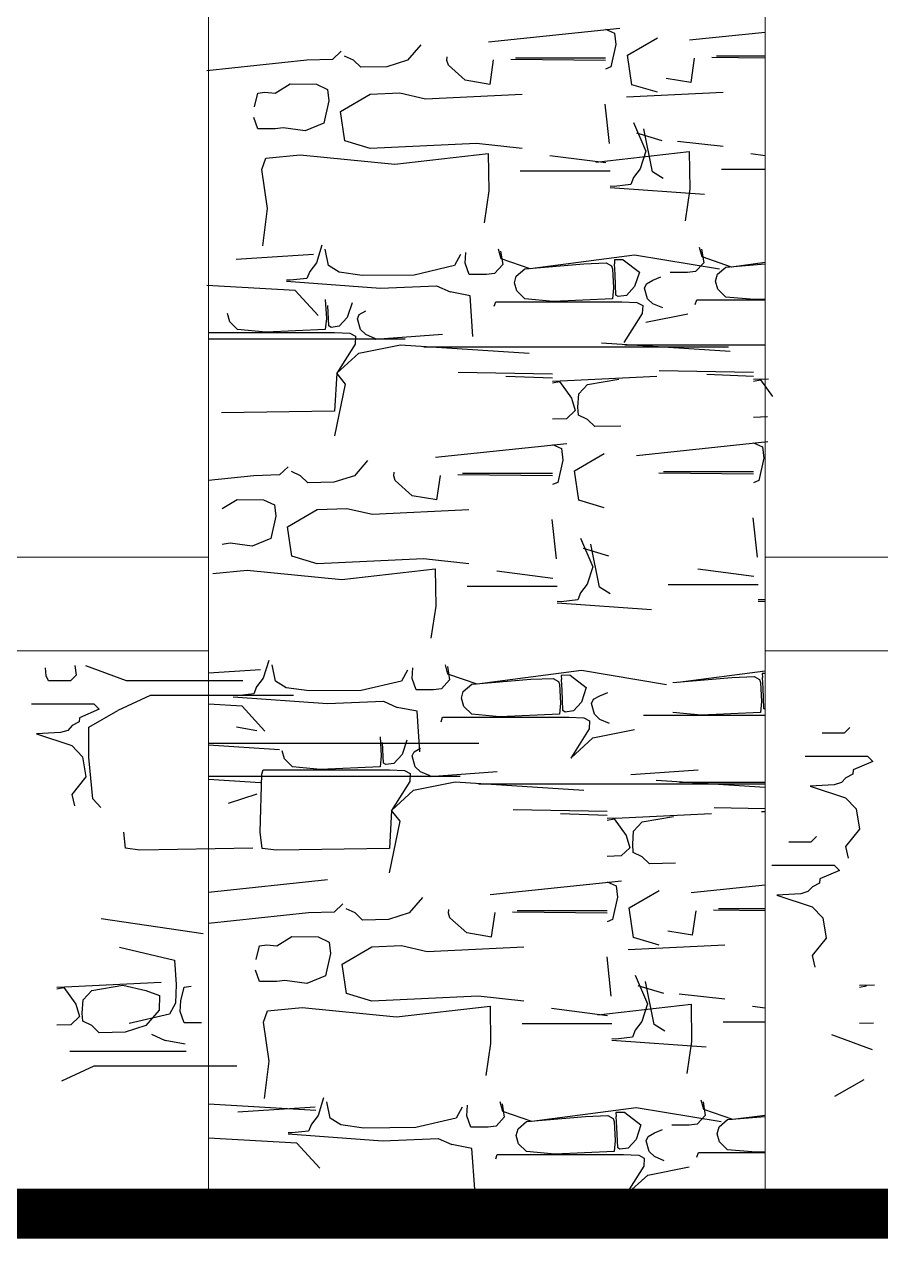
# Model space of a CAD drawing. Header units: millimetres. Extents: x 85048 to 158814, y 1395 to 38919.
# Drawn here: x 118366 to 119736, y 2807 to 4749 of the extents above; entities that cross this region are included whole.
import ezdxf

# ---------------------------------------------------------------- set-up
doc = ezdxf.new("R2010")
doc.units = ezdxf.units.MM
doc.layers.add('hatches', color=8, linetype='Continuous')
doc.layers.add('wall', color=5, linetype='Continuous')

msp = doc.modelspace()

# ---------------------------------------------------------------- linework, layer by layer
at = {"layer": 'hatches', "color": 252, "ltscale": 50, "true_color": 0x8f9991}
for p, q in [((119318.6, 4742.7, -115.9), (119108.7, 4720.8, -115.9)), ((119295.9, 4741.5, -115.9), (119310, 4735, -115.9)), ((119310, 4735, -115.9), (119312.3, 4716.7, -115.9)), ((119331, 4699.8, -115.9), (119378.7, 4727.4, -115.9)), ((119550.9, 4736.3, 106.9), (119430.2, 4723.7, 106.9)), ((118873.1, 4706.1, -115.9), (118859.2, 4693, -115.9)), ((119000.1, 4716.3, -115.9), (118979.2, 4691.7, -115.9)), ((119312.3, 4716.7, -115.9), (119304.2, 4681, -115.9)), ((119338.1, 4652.6, -115.9), (119331, 4699.8, -115.9)), ((118818.1, 4691.7, -115.9), (118658.2, 4674.9, -115.9)), ((118859.2, 4693, -115.9), (118818.1, 4691.7, -115.9)), ((118892.6, 4691.7, -115.9), (118878.4, 4698.5, -115.9)), ((118904.5, 4680.4, -115.9), (118892.6, 4691.7, -115.9)), ((118946.1, 4681.3, -115.9), (118904.5, 4680.4, -115.9)), ((118979.2, 4691.7, -115.9), (118946.1, 4681.3, -115.9)), ((119042, 4691.3, -115.9), (119042.7, 4697.2, -115.9)), ((119044.4, 4684, -115.9), (119042, 4691.3, -115.9)), ((119071.2, 4659.7, -115.9), (119044.4, 4684, -115.9)), ((119116.1, 4692.3, -115.9), (119110.5, 4653.2, -115.9)), ((119144.2, 4693.6, -115.9), (119295.9, 4691.8, -115.9)), ((119295.9, 4695.1, -115.9), (119152, 4695.1, -115.9)), ((119304.2, 4681, -115.9), (119295.9, 4677.6, -115.9)), ((119437.6, 4695.2, 106.9), (119432, 4656.1, 106.9)), ((119465.7, 4696.5, 106.9), (119550.9, 4695.5, 106.9)), ((119550.9, 4698, 106.9), (119473.5, 4698, 106.9)), ((119432.3, 4656.1, 106.9), (119392.7, 4662.6, 106.9)), ((118767.3, 4639.1, -115.9), (118791.3, 4653.9, -115.9)), ((118791.3, 4653.9, -115.9), (118833.5, 4653.3, -115.9)), ((118833.5, 4653.3, -115.9), (118850.9, 4645.2, -115.9)), ((118850.9, 4645.2, -115.9), (118853.2, 4627, -115.9)), ((119110.8, 4653.2, -115.9), (119071.2, 4659.7, -115.9)), ((119378.7, 4640.5, -115.9), (119338.1, 4652.6, -115.9)), ((118734.5, 4617.2, -115.9), (118739.5, 4639.1, -115.9)), ((118739.5, 4639.1, -115.9), (118751.1, 4640.5, -115.9)), ((118751.1, 4640.5, -115.9), (118767.3, 4639.1, -115.9)), ((118853.2, 4627, -115.9), (118845.1, 4591.2, -115.9)), ((118871.9, 4610, -115.9), (118919.5, 4637.7, -115.9)), ((118919.5, 4637.7, -115.9), (118967, 4639.5, -115.9)), ((118967, 4639.5, -115.9), (119007.9, 4630.1, -115.9)), ((119007.9, 4630.1, -115.9), (119162.3, 4637.7, -115.9)), ((119329.4, 4633, 106.9), (119483.8, 4640.6, 106.9)), ((118878.9, 4562.8, -115.9), (118871.9, 4610, -115.9)), ((119294.9, 4621.6, -115.9), (119301.5, 4558.6, -115.9)), ((118739.5, 4582, -115.9), (118733.4, 4600, -115.9)), ((118780.4, 4583.6, -115.9), (118767.3, 4582, -115.9)), ((118815.4, 4579, -115.9), (118780.4, 4583.6, -115.9)), ((118845.1, 4591.2, -115.9), (118815.4, 4579, -115.9)), ((119340.7, 4592, -115.9), (119360, 4546.2, -115.9)), ((118767.3, 4582, -115.9), (118739.5, 4582, -115.9)), ((119386.2, 4563, -115.9), (119345.6, 4575.2, -115.9)), ((119370.8, 4513.4, -115.9), (119357.1, 4582.3, -115.9)), ((118919.5, 4550.7, -115.9), (118878.9, 4562.8, -115.9)), ((119089.6, 4558.8, -115.9), (118919.5, 4550.7, -115.9)), ((119162.3, 4550.7, -115.9), (119089.6, 4558.8, -115.9)), ((119280.5, 4528.6, 106.9), (119429.8, 4545.8, 106.9)), ((119360, 4546.2, -115.9), (119351.4, 4518.1, -115.9)), ((119483.8, 4553.6, 106.9), (119411.1, 4561.8, 106.9)), ((119429.8, 4545.8, 106.9), (119430.5, 4485.9, 106.9)), ((118745.9, 4517.2, -115.9), (118752.6, 4535.2, -115.9)), ((118752.6, 4535.2, -115.9), (118807.6, 4540.5, -115.9)), ((118807.6, 4540.5, -115.9), (118959, 4525.7, -115.9)), ((118959, 4525.7, -115.9), (119108.3, 4542.8, -115.9)), ((119108.3, 4542.8, -115.9), (119109, 4483, -115.9)), ((119296.1, 4527.5, -115.9), (119206.5, 4539.1, -115.9)), ((119550.9, 4539.1, 106.9), (119528.1, 4542, 106.9)), ((118755.2, 4454.6, -115.9), (118745.9, 4517.2, -115.9)), ((119159.5, 4514.9, -115.9), (119303.4, 4514.9, -115.9)), ((119351.4, 4518.1, -115.9), (119340.7, 4504.2, -115.9)), ((119387.9, 4502.7, -115.9), (119370.8, 4513.4, -115.9)), ((119481.1, 4517.8, 106.9), (119550.9, 4517.8, 106.9)), ((119309.5, 4490, -115.9), (119303.4, 4490.4, -115.9)), ((119303.4, 4488.3, -115.9), (119454.2, 4477.5, -115.9)), ((119336.2, 4492.9, -115.9), (119309.5, 4490, -115.9)), ((119340.7, 4504.2, -115.9), (119336.2, 4492.9, -115.9)), ((119109, 4483, -115.9), (119101.4, 4431.8, -115.9)), ((119430.5, 4485.9, 106.9), (119422.9, 4434.8, 106.9)), ((118747.6, 4395, -115.9), (118755.2, 4454.6, -115.9)), ((118841.9, 4396.1, -219.5), (118833.3, 4368, -219.5)), ((118852.6, 4363.4, -219.5), (118847.5, 4389.4, -219.5)), ((119128.7, 4374.3, -219.5), (119124.7, 4389.4, -219.5)), ((119450.2, 4377.3, 3.4), (119446.2, 4392.3, 3.4)), ((119449.5, 4389.5, 3.4), (119452.8, 4368, 3.4)), ((118704.8, 4373.5, -163.5), (118828.7, 4381.7, -163.5)), ((119063.7, 4380.9, -219.5), (119054.2, 4363.4, -219.5)), ((119071.4, 4367.2, -219.5), (119072.5, 4384.4, -219.5)), ((119128, 4386.6, -219.5), (119131.3, 4365.1, -219.5)), ((119175.5, 4358.2, -219.5), (119128.7, 4374.3, -219.5)), ((119342, 4380.1, -219.5), (119175.5, 4358.2, -219.5)), ((119324.2, 4372.6, -219.5), (119309.9, 4372.4, -219.5)), ((119309.9, 4372.4, -219.5), (119310.3, 4366.1, -219.5)), ((119324.2, 4372.6, -219.5), (119349.9, 4352.8, -219.5)), ((119478, 4357.6, -219.5), (119342, 4380.1, -219.5)), ((119497, 4361.1, 3.4), (119450.2, 4377.3, 3.4)), ((118822.6, 4354.1, -219.5), (118818.1, 4342.9, -219.5)), ((118833.3, 4368, -219.5), (118822.6, 4354.1, -219.5)), ((118869.8, 4352.6, -219.5), (118852.6, 4363.4, -219.5)), ((118906.6, 4347.5, -219.5), (118869.8, 4352.6, -219.5)), ((119054.2, 4363.4, -219.5), (118989.8, 4348.3, -219.5)), ((119077.5, 4349.2, -219.5), (119071.4, 4367.2, -219.5)), ((119118.4, 4350.9, -219.5), (119105.2, 4349.2, -219.5)), ((119131.3, 4365.1, -219.5), (119118.4, 4350.9, -219.5)), ((119153.1, 4346.5, -219.5), (119166.6, 4358.2, -219.5)), ((119166.6, 4358.2, -219.5), (119261.2, 4366.1, -219.5)), ((119261.2, 4366.1, -219.5), (119296.8, 4367.7, -219.5)), ((119296.8, 4367.7, -219.5), (119305.3, 4362.8, -219.5)), ((119305.3, 4362.8, -219.5), (119306.8, 4358.2, -219.5)), ((119306.8, 4358.2, -219.5), (119308.5, 4327.9, -219.5)), ((119311, 4349, -219.5), (119310.3, 4366.1, -219.5)), ((119349.9, 4352.8, -219.5), (119342, 4329.7, -219.5)), ((119426.8, 4352.1, 3.4), (119399, 4352.1, 3.4)), ((119439.9, 4353.8, 3.4), (119426.8, 4352.1, 3.4)), ((119452.8, 4368, 3.4), (119439.9, 4353.8, 3.4)), ((119474.6, 4349.5, 3.4), (119488.1, 4361.1, 3.4)), ((119488.1, 4361.1, 3.4), (119550.9, 4366.4, 3.4)), ((119550.9, 4368.2, 3.4), (119497, 4361.1, 3.4)), ((118799.5, 4323.3, -163.5), (118658.2, 4331.5, -163.5)), ((118791.3, 4339.9, -219.5), (118785.3, 4340.3, -219.5)), ((118785.3, 4338.2, -219.5), (118936.1, 4327.5, -219.5)), ((118818.1, 4342.9, -219.5), (118791.3, 4339.9, -219.5)), ((118989.8, 4348.3, -219.5), (118906.6, 4347.5, -219.5)), ((118936.1, 4327.5, -219.5), (119025.3, 4331, -219.5)), ((119025.3, 4331, -219.5), (119047.3, 4321.2, -219.5)), ((119105.2, 4349.2, -219.5), (119077.5, 4349.2, -219.5)), ((119150.3, 4335.8, -219.5), (119153.1, 4346.5, -219.5)), ((119154.1, 4322.8, -219.5), (119150.3, 4335.8, -219.5)), ((119312.5, 4316.3, -219.5), (119311, 4349, -219.5)), ((119358.2, 4327.5, -219.5), (119361.2, 4334.3, -219.5)), ((119361.2, 4334.3, -219.5), (119371.5, 4339.9, -219.5)), ((119371.5, 4339.9, -219.5), (119384.3, 4345.3, -219.5)), ((119471.9, 4338.7, 3.4), (119474.6, 4349.5, 3.4)), ((119475.6, 4325.7, 3.4), (119471.9, 4338.7, 3.4)), ((118836, 4283.3, -107.5), (118799.5, 4323.3, -163.5)), ((119079.3, 4315.1, -219.5), (119047.3, 4321.2, -219.5)), ((119083.8, 4250, -219.5), (119079.3, 4315.1, -219.5)), ((119166.6, 4310.2, -219.5), (119154.1, 4322.8, -219.5)), ((119308.5, 4327.9, -219.5), (119306.8, 4310.2, -219.5)), ((119316, 4313.8, -219.5), (119312.5, 4316.3, -219.5)), ((119329.1, 4315.5, -219.5), (119316, 4313.8, -219.5)), ((119342, 4329.7, -219.5), (119329.1, 4315.5, -219.5)), ((119362.9, 4310.2, -219.5), (119358.2, 4327.5, -219.5)), ((119488.1, 4313.1, 3.4), (119475.6, 4325.7, 3.4)), ((119533.3, 4309, 3.4), (119488.1, 4313.1, 3.4)), ((118847.6, 4309, 96.1), (118849.3, 4278.8, 96.1)), ((118853.2, 4267.1, 96.1), (118851.8, 4299.8, 96.1)), ((118890.6, 4303.6, 96.1), (118882.7, 4280.5, 96.1)), ((119117.6, 4298.3, -219.5), (119120.1, 4305.6, -219.5)), ((119120.1, 4305.6, -219.5), (119321.8, 4305.6, -219.5)), ((119211.8, 4306, -219.5), (119166.6, 4310.2, -219.5)), ((119306.8, 4310.2, -219.5), (119211.8, 4306, -219.5)), ((119321.8, 4305.6, -219.5), (119346.1, 4304.4, -219.5)), ((119346.1, 4304.4, -219.5), (119355.2, 4299.6, -219.5)), ((119355.2, 4299.6, -219.5), (119354.4, 4286.8, -219.5)), ((119371.5, 4302.1, -219.5), (119362.9, 4310.2, -219.5)), ((119387.2, 4295.6, -219.5), (119371.5, 4302.1, -219.5)), ((119439.1, 4301.2, 3.4), (119441.6, 4308.5, 3.4)), ((119441.6, 4308.5, 3.4), (119550.9, 4308.5, 3.4)), ((119550.9, 4309.7, 3.4), (119533.3, 4309, 3.4)), ((118694.8, 4273.6, 96.1), (118691.1, 4286.6, 96.1)), ((118707.3, 4261, 96.1), (118694.8, 4273.6, 96.1)), ((118849.3, 4278.8, 96.1), (118847.6, 4261, 96.1)), ((118882.7, 4280.5, 96.1), (118869.8, 4266.3, 96.1)), ((118898.9, 4278.4, 96.1), (118901.9, 4285.1, 96.1)), ((118903.6, 4261, 96.1), (118898.9, 4278.4, 96.1)), ((118901.9, 4285.1, 96.1), (118912.2, 4290.8, 96.1)), ((119354.4, 4286.8, -219.5), (119325.2, 4240.2, -219.5)), ((119360.5, 4272.7, -219.5), (119427.2, 4286, -219.5)), ((118660.8, 4256.4, 96.1), (118862.5, 4256.4, 96.1)), ((118752.5, 4256.9, 96.1), (118707.3, 4261, 96.1)), ((118847.6, 4261, 96.1), (118752.5, 4256.9, 96.1)), ((118856.7, 4264.6, 96.1), (118853.2, 4267.1, 96.1)), ((118869.8, 4266.3, 96.1), (118856.7, 4264.6, 96.1)), ((118862.5, 4256.4, 96.1), (118886.9, 4255.2, 96.1)), ((118886.9, 4255.2, 96.1), (118895.9, 4250.4, 96.1)), ((118912.2, 4252.9, 96.1), (118903.6, 4261, 96.1)), ((118975.5, 4245.6, 206.9), (118660.9, 4245.6, 206.9)), ((118895.1, 4237.6, 96.1), (118865.9, 4191.1, 96.1)), ((118895.9, 4250.4, 96.1), (118895.1, 4237.6, 96.1)), ((118901.2, 4223.5, 96.1), (118967.9, 4236.8, 96.1)), ((118927.9, 4246.4, 96.1), (118912.2, 4252.9, 96.1)), ((119034.9, 4252.9, 96.1), (118927.4, 4245, 96.1)), ((118927.4, 4245, 96.1), (118927.9, 4246.4, 96.1)), ((118967.9, 4236.8, 96.1), (119173.5, 4223.5, 96.1)), ((119289.4, 4239.7, 318.9), (119495, 4226.4, 318.9)), ((119550.9, 4236, 541.8), (119326.5, 4236, 541.8)), ((118865.9, 4191.1, 96.1), (118901.2, 4223.5, 96.1)), ((119492.4, 4233.1, 318.9), (119005, 4233.1, 318.9)), ((119532.6, 4192.5, 318.9), (119381.8, 4195.2, 318.9)), ((118865.9, 4191.1, 96.1), (118862.5, 4130.5, 96.1)), ((118879.8, 4174, 96.1), (118865.9, 4191.1, 96.1)), ((119211.1, 4189.5, 96.1), (119060.3, 4192.3, 96.1)), ((119211.1, 4183.1, 96.1), (119136.3, 4186, 96.1)), ((119235.1, 4178.9, 96.1), (119211.1, 4178.2, 96.1)), ((119211.1, 4175.7, 96.1), (119222.2, 4178, 96.1)), ((119222.2, 4178, 96.1), (119241.5, 4151.2, 96.1)), ((119377.7, 4186, 96.1), (119235.1, 4178.9, 96.1)), ((119266.9, 4173.1, 96.1), (119316.8, 4181.7, 96.1)), ((119532.6, 4186.1, 318.9), (119457.8, 4189, 318.9)), ((119556.6, 4181.9, 318.9), (119532.6, 4181.2, 318.9)), ((119532.6, 4178.7, 318.9), (119543.7, 4180.9, 318.9)), ((119543.7, 4180.9, 318.9), (119563, 4154.2, 318.9)), ((118862.7, 4091.3, 96.1), (118879.8, 4174, 96.1)), ((119251.7, 4137.2, 96.1), (119253.2, 4158.3, 96.1)), ((119253.2, 4158.3, 96.1), (119266.9, 4173.1, 96.1)), ((119241.5, 4151.2, 96.1), (119247.4, 4131.5, 96.1)), ((119252.6, 4123.9, 96.1), (119251.7, 4137.2, 96.1)), ((118862.5, 4130.5, 96.1), (118681.7, 4127.7, 96.1)), ((119233.5, 4118.5, 96.1), (119211.1, 4117.7, 96.1)), ((119247.4, 4131.5, 96.1), (119233.5, 4118.5, 96.1)), ((119266.9, 4117.1, 96.1), (119252.6, 4123.9, 96.1)), ((119278.8, 4105.8, 96.1), (119266.9, 4117.1, 96.1)), ((119555, 4121.4, 318.9), (119532.6, 4120.7, 318.9)), ((119320.3, 4106.8, 96.1), (119278.8, 4105.8, 96.1)), ((119233.8, 4078.4, 96.1), (119023.8, 4056.4, 96.1)), ((119555.3, 4081.3, 318.9), (119345.3, 4059.3, 318.9)), ((119532.6, 4080.1, 318.9), (119546.7, 4073.6, 318.9)), ((119211.1, 4077.2, 96.1), (119225.2, 4070.6, 96.1)), ((119225.2, 4070.6, 96.1), (119227.5, 4052.4, 96.1)), ((119246.2, 4035.4, 96.1), (119293.8, 4063.1, 96.1)), ((119546.7, 4073.6, 318.9), (119549, 4055.3, 318.9)), ((118788.2, 4041.8, 96.1), (118774.4, 4028.7, 96.1)), ((118915.2, 4051.9, 96.1), (118894.4, 4027.3, 96.1)), ((119227.5, 4052.4, 96.1), (119219.4, 4016.6, 96.1)), ((119549, 4055.3, 318.9), (119540.9, 4019.6, 318.9)), ((118733.2, 4027.3, 96.1), (118660.9, 4019.8, 96.1)), ((118774.4, 4028.7, 96.1), (118733.2, 4027.3, 96.1)), ((118807.7, 4027.3, 96.1), (118793.5, 4034.2, 96.1)), ((118819.6, 4016, 96.1), (118807.7, 4027.3, 96.1)), ((118894.4, 4027.3, 96.1), (118861.2, 4017, 96.1)), ((118957.1, 4027, 96.1), (118957.8, 4032.8, 96.1)), ((118959.5, 4019.7, 96.1), (118957.1, 4027, 96.1)), ((119031.2, 4027.9, 96.1), (119025.6, 3988.9, 96.1)), ((119059.3, 4029.2, 96.1), (119211.1, 4027.5, 96.1)), ((119211.1, 4030.8, 96.1), (119067.2, 4030.8, 96.1)), ((119253.2, 3988.2, 96.1), (119246.2, 4035.4, 96.1)), ((119380.9, 4032.1, 318.9), (119532.6, 4030.4, 318.9)), ((119532.6, 4033.7, 318.9), (119388.7, 4033.7, 318.9)), ((118861.2, 4017, 96.1), (118819.6, 4016, 96.1)), ((118986.3, 3995.3, 96.1), (118959.5, 4019.7, 96.1)), ((119219.4, 4016.6, 96.1), (119211.1, 4013.2, 96.1)), ((119540.9, 4019.6, 318.9), (119532.6, 4016.1, 318.9)), ((118682.4, 3974.8, 96.1), (118706.4, 3989.5, 96.1)), ((118706.4, 3989.5, 96.1), (118748.6, 3989, 96.1)), ((118748.6, 3989, 96.1), (118766.1, 3980.9, 96.1)), ((119025.9, 3988.8, 96.1), (118986.3, 3995.3, 96.1)), ((119293.8, 3976.1, 96.1), (119253.2, 3988.2, 96.1)), ((118768.4, 3962.6, 96.1), (118760.3, 3926.9, 96.1)), ((118766.1, 3980.9, 96.1), (118768.4, 3962.6, 96.1)), ((118787, 3945.7, 96.1), (118834.7, 3973.3, 96.1)), ((118834.7, 3973.3, 96.1), (118882.1, 3975.1, 96.1)), ((118882.1, 3975.1, 96.1), (118923, 3965.7, 96.1)), ((118923, 3965.7, 96.1), (119077.4, 3973.3, 96.1)), ((118794.1, 3898.5, 96.1), (118787, 3945.7, 96.1)), ((119210, 3957.2, 96.1), (119216.7, 3894.3, 96.1)), ((119531.6, 3960.2, 318.9), (119538.2, 3897.2, 318.9)), ((118760.3, 3926.9, 96.1), (118730.6, 3914.6, 96.1)), ((119255.9, 3927.6, 96.1), (119275.2, 3881.9, 96.1)), ((118695.5, 3919.3, 96.1), (118682.4, 3917.6, 96.1)), ((118730.6, 3914.6, 96.1), (118695.5, 3919.3, 96.1)), ((119301.3, 3898.7, 96.1), (119260.7, 3910.8, 96.1)), ((119285.9, 3849.1, 96.1), (119272.2, 3918, 96.1)), ((118834.7, 3886.3, 96.1), (118794.1, 3898.5, 96.1)), ((119004.7, 3894.5, 96.1), (118834.7, 3886.3, 96.1)), ((119077.4, 3886.3, 96.1), (119004.7, 3894.5, 96.1)), ((118667.8, 3870.8, 96.1), (118722.8, 3876.1, 96.1)), ((118722.8, 3876.1, 96.1), (118874.1, 3861.3, 96.1)), ((118874.1, 3861.3, 96.1), (119023.4, 3878.5, 96.1)), ((119023.4, 3878.5, 96.1), (119024.2, 3818.6, 96.1)), ((119211.3, 3863.1, 96.1), (119121.7, 3874.8, 96.1)), ((119275.2, 3881.9, 96.1), (119266.6, 3853.8, 96.1)), ((119532.8, 3866, 318.9), (119443.2, 3877.7, 318.9)), ((119074.7, 3850.5, 96.1), (119218.6, 3850.5, 96.1)), ((119266.6, 3853.8, 96.1), (119255.9, 3839.8, 96.1)), ((119303.1, 3838.4, 96.1), (119285.9, 3849.1, 96.1)), ((119396.2, 3853.5, 318.9), (119540.1, 3853.5, 318.9)), ((119224.6, 3825.7, 96.1), (119218.6, 3826.1, 96.1)), ((119251.4, 3828.6, 96.1), (119224.6, 3825.7, 96.1)), ((119255.9, 3839.8, 96.1), (119251.4, 3828.6, 96.1)), ((119546.1, 3828.6, 318.9), (119540.1, 3829, 318.9)), ((119540.1, 3826.9, 318.9), (119550.9, 3826.1, 318.9)), ((119550.9, 3829.1, 318.9), (119546.1, 3828.6, 318.9)), ((119024.2, 3818.6, 96.1), (119016.6, 3767.5, 96.1)), ((119218.6, 3823.9, 96.1), (119369.4, 3813.2, 96.1)), ((118757, 3731.8, -7.5), (118748.4, 3703.7, -7.5)), ((118400.9, 3707.2, -40.1), (118400, 3720.3, -40.1)), ((118446.8, 3723.6, -40.1), (118449.2, 3708.2, -40.1)), ((118529.4, 3699.4, -40.1), (118464.4, 3723.2, -40.1)), ((118660.9, 3711.9, 48.5), (118743.8, 3717.3, 48.5)), ((118767.8, 3699, -7.5), (118762.6, 3725.1, -7.5)), ((118978.9, 3716.5, -7.5), (118969.4, 3699, -7.5)), ((118986.6, 3702.9, -7.5), (118987.6, 3720.1, -7.5)), ((119043.8, 3710, -7.5), (119039.8, 3725.1, -7.5)), ((119043.2, 3722.2, -7.5), (119046.4, 3700.7, -7.5)), ((119090.6, 3693.8, -7.5), (119043.8, 3710, -7.5)), ((119257.2, 3715.7, -7.5), (119090.6, 3693.8, -7.5)), ((119393.1, 3693.2, -7.5), (119257.2, 3715.7, -7.5)), ((119550.9, 3715, 215.4), (119412.1, 3696.7, 215.4)), ((119550.9, 3711.1, 215.4), (119546.5, 3711, 215.4)), ((119546.5, 3711, 215.4), (119547, 3704.7, 215.4)), ((118405, 3699.4, -40.1), (118400.9, 3707.2, -40.1)), ((118440, 3699.4, -40.1), (118405, 3699.4, -40.1)), ((118449.2, 3708.2, -40.1), (118440, 3699.4, -40.1)), ((118715.7, 3699.4, -40.1), (118529.4, 3699.4, -40.1)), ((118748.4, 3703.7, -7.5), (118737.7, 3689.8, -7.5)), ((118784.9, 3688.3, -7.5), (118767.8, 3699, -7.5)), ((118969.4, 3699, -7.5), (118904.9, 3684, -7.5)), ((118992.7, 3684.8, -7.5), (118986.6, 3702.9, -7.5)), ((119046.4, 3700.7, -7.5), (119033.5, 3686.5, -7.5)), ((119068.3, 3682.2, -7.5), (119081.8, 3693.8, -7.5)), ((119081.8, 3693.8, -7.5), (119176.3, 3701.8, -7.5)), ((119176.3, 3701.8, -7.5), (119212, 3703.3, -7.5)), ((119212, 3703.3, -7.5), (119220.4, 3698.5, -7.5)), ((119220.4, 3698.5, -7.5), (119222, 3693.8, -7.5)), ((119222, 3693.8, -7.5), (119223.7, 3663.6, -7.5)), ((119239.4, 3708.2, -7.5), (119225, 3708.1, -7.5)), ((119225, 3708.1, -7.5), (119225.5, 3701.7, -7.5)), ((119226.2, 3684.6, -7.5), (119225.5, 3701.7, -7.5)), ((119239.4, 3708.2, -7.5), (119265, 3688.5, -7.5)), ((119403.3, 3696.7, 215.4), (119497.8, 3704.7, 215.4)), ((119497.8, 3704.7, 215.4), (119533.5, 3706.2, 215.4)), ((119533.5, 3706.2, 215.4), (119542, 3701.4, 215.4)), ((119542, 3701.4, 215.4), (119543.5, 3696.7, 215.4)), ((119543.5, 3696.7, 215.4), (119545.2, 3666.5, 215.4)), ((119547.7, 3687.6, 215.4), (119547, 3704.7, 215.4)), ((118567.7, 3675.8, -40.1), (118515.9, 3652, 15.9)), ((118796.5, 3675.8, -40.1), (118567.7, 3675.8, -40.1)), ((118706.5, 3675.6, -7.5), (118700.4, 3676, -7.5)), ((118700.4, 3673.8, -7.5), (118851.2, 3663.1, -7.5)), ((118733.2, 3678.5, -7.5), (118706.5, 3675.6, -7.5)), ((118737.7, 3689.8, -7.5), (118733.2, 3678.5, -7.5)), ((118821.8, 3683.2, -7.5), (118784.9, 3688.3, -7.5)), ((118904.9, 3684, -7.5), (118821.8, 3683.2, -7.5)), ((119020.4, 3684.8, -7.5), (118992.7, 3684.8, -7.5)), ((119033.5, 3686.5, -7.5), (119020.4, 3684.8, -7.5)), ((119065.5, 3671.4, -7.5), (119068.3, 3682.2, -7.5)), ((119069.2, 3658.4, -7.5), (119065.5, 3671.4, -7.5)), ((119227.6, 3651.9, -7.5), (119226.2, 3684.6, -7.5)), ((119265, 3688.5, -7.5), (119257.1, 3665.3, -7.5)), ((119276.4, 3669.9, -7.5), (119286.6, 3675.6, -7.5)), ((119286.6, 3675.6, -7.5), (119299.4, 3680.9, -7.5)), ((119549.2, 3654.9, 215.4), (119547.7, 3687.6, 215.4)), ((118477.7, 3661.8, 15.9), (118377.8, 3661.8, 15.9)), ((118486.1, 3653.8, 15.9), (118454.6, 3640.4, 15.9)), ((118469.5, 3625.4, 15.9), (118515.9, 3652, 15.9)), ((118477.7, 3661.8, 15.9), (118486.1, 3653.8, 15.9)), ((118714.6, 3659, 48.5), (118660.9, 3662.1, 48.5)), ((118751.1, 3619, 104.5), (118714.6, 3659, 48.5)), ((118851.2, 3663.1, -7.5), (118940.4, 3666.6, -7.5)), ((118940.4, 3666.6, -7.5), (118962.4, 3656.8, -7.5)), ((118994.5, 3650.7, -7.5), (118962.4, 3656.8, -7.5)), ((119081.8, 3645.8, -7.5), (119069.2, 3658.4, -7.5)), ((119223.7, 3663.6, -7.5), (119222, 3645.8, -7.5)), ((119231.1, 3649.4, -7.5), (119227.6, 3651.9, -7.5)), ((119244.3, 3651.1, -7.5), (119231.1, 3649.4, -7.5)), ((119257.1, 3665.3, -7.5), (119244.3, 3651.1, -7.5)), ((119273.3, 3663.2, -7.5), (119276.4, 3669.9, -7.5)), ((119278, 3645.8, -7.5), (119273.3, 3663.2, -7.5)), ((119545.2, 3666.5, 215.4), (119543.5, 3648.7, 215.4)), ((119550.9, 3653.6, 215.4), (119549.2, 3654.9, 215.4)), ((118453.7, 3633.9, 15.9), (118442.7, 3627.8, 15.9)), ((118454.6, 3640.4, 15.9), (118453.7, 3633.9, 15.9)), ((118999, 3585.6, -7.5), (118994.5, 3650.7, -7.5)), ((119032.7, 3633.9, -7.5), (119035.2, 3641.2, -7.5)), ((119035.2, 3641.2, -7.5), (119237, 3641.2, -7.5)), ((119126.9, 3641.7, -7.5), (119081.8, 3645.8, -7.5)), ((119222, 3645.8, -7.5), (119126.9, 3641.7, -7.5)), ((119237, 3641.2, -7.5), (119261.3, 3640, -7.5)), ((119261.3, 3640, -7.5), (119270.3, 3635.3, -7.5)), ((119270.3, 3635.3, -7.5), (119269.6, 3622.4, -7.5)), ((119286.6, 3637.7, -7.5), (119278, 3645.8, -7.5)), ((119302.3, 3631.2, -7.5), (119286.6, 3637.7, -7.5)), ((119356.7, 3644.2, 215.4), (119550.9, 3644.2, 215.4)), ((119448.5, 3644.6, 215.4), (119403.3, 3648.7, 215.4)), ((119543.5, 3648.7, 215.4), (119448.5, 3644.6, 215.4)), ((118424.1, 3616.6, 15.9), (118385.6, 3614.7, 15.9)), ((118385.6, 3614.7, 15.9), (118442.1, 3595.7, 15.9)), ((118435.6, 3620.1, 15.9), (118424.1, 3616.6, 15.9)), ((118442.7, 3627.8, 15.9), (118435.6, 3620.1, 15.9)), ((118469.3, 3576.6, 15.9), (118469.5, 3625.4, 15.9)), ((118737.9, 3619.4, 116.8), (118705.8, 3625.5, 116.8)), ((119269.6, 3622.4, -7.5), (119240.3, 3575.9, -7.5)), ((119275.7, 3608.3, -7.5), (119342.3, 3621.6, -7.5)), ((119677.4, 3615.8, 0.7), (119642.5, 3615.8, 0.7)), ((119686.7, 3624.6, 0.7), (119677.4, 3615.8, 0.7)), ((118442.1, 3595.7, 15.9), (118459.3, 3578, 15.9)), ((119093.3, 3599.1, 227.6), (118660.9, 3599.1, 227.6)), ((118660.9, 3596.9, 4.8), (118774.4, 3589.5, 4.8)), ((118935.1, 3609.8, -6.3), (118936.8, 3579.6, -6.3)), ((118940.8, 3567.9, -6.3), (118939.3, 3600.6, -6.3)), ((118978.1, 3604.5, -6.3), (118970.3, 3581.3, -6.3)), ((119240.3, 3575.9, -7.5), (119275.7, 3608.3, -7.5)), ((118459.3, 3578, 15.9), (118464.7, 3545.8, 15.9)), ((118475.8, 3510.7, 15.9), (118469.3, 3576.6, 15.9)), ((118782.3, 3574.4, -6.3), (118778.6, 3587.4, -6.3)), ((118794.9, 3561.8, -6.3), (118782.3, 3574.4, -6.3)), ((118936.8, 3579.6, -6.3), (118935.1, 3561.8, -6.3)), ((118970.3, 3581.3, -6.3), (118957.4, 3567.1, -6.3)), ((118986.5, 3579.2, -6.3), (118989.5, 3585.9, -6.3)), ((118991.1, 3561.8, -6.3), (118986.5, 3579.2, -6.3)), ((118989.5, 3585.9, -6.3), (118999.7, 3591.6, -6.3)), ((119715.2, 3578.2, 56.7), (119615.2, 3578.2, 56.7)), ((119715.2, 3578.2, 56.7), (119723.5, 3570.2, 56.7)), ((118745.8, 3549.9, -6.3), (118748.3, 3557.2, -6.3)), ((118748.3, 3557.2, -6.3), (118950.1, 3557.2, -6.3)), ((118840.1, 3557.7, -6.3), (118794.9, 3561.8, -6.3)), ((118935.1, 3561.8, -6.3), (118840.1, 3557.7, -6.3)), ((118944.3, 3565.4, -6.3), (118940.8, 3567.9, -6.3)), ((118957.4, 3567.1, -6.3), (118944.3, 3565.4, -6.3)), ((118950.1, 3557.2, -6.3), (118974.4, 3556, -6.3)), ((118974.4, 3556, -6.3), (118983.4, 3551.3, -6.3)), ((118999.7, 3553.7, -6.3), (118991.1, 3561.8, -6.3)), ((119444, 3556.7, 216.5), (119336.4, 3548.8, 216.5)), ((119692, 3556.8, 56.7), (119691.1, 3550.3, 56.7)), ((119723.5, 3570.2, 56.7), (119692, 3556.8, 56.7)), ((118464.7, 3545.8, 15.9), (118442.1, 3517.8, 15.9)), ((119063.1, 3546.4, 104.5), (118660.9, 3546.4, 104.5)), ((118660.9, 3542.2, -118.3), (118744.1, 3536.8, -118.3)), ((118743.6, 3457.4, -6.3), (118745.8, 3549.9, -6.3)), ((118982.7, 3538.4, -6.3), (118953.4, 3491.9, -6.3)), ((118983.4, 3551.3, -6.3), (118982.7, 3538.4, -6.3)), ((118988.8, 3524.3, -6.3), (119055.4, 3537.6, -6.3)), ((119015.4, 3547.2, -6.3), (118999.7, 3553.7, -6.3)), ((119122.5, 3553.7, -6.3), (119014.9, 3545.9, -6.3)), ((119014.9, 3545.9, -6.3), (119015.4, 3547.2, -6.3)), ((119055.4, 3537.6, -6.3), (119261, 3524.3, -6.3)), ((119376.9, 3540.5, 216.5), (119550.9, 3529.3, 216.5)), ((119550.9, 3536.8, 439.4), (119414, 3536.8, 439.4)), ((119673, 3536.5, 56.7), (119661.6, 3533, 56.7)), ((119680.2, 3544.2, 56.7), (119673, 3536.5, 56.7)), ((119691.1, 3550.3, 56.7), (119680.2, 3544.2, 56.7)), ((118442.1, 3517.8, 15.9), (118446.6, 3499.2, 15.9)), ((118737.9, 3517.9, 116.8), (118692.2, 3503.4, 116.8)), ((118953.4, 3491.9, -6.3), (118988.8, 3524.3, -6.3)), ((119550.9, 3533.9, 216.5), (119092.5, 3533.9, 216.5)), ((119661.6, 3533, 56.7), (119623.1, 3531, 56.7)), ((119623.1, 3531, 56.7), (119679.6, 3512.1, 56.7)), ((118488.5, 3496.8, 15.9), (118475.8, 3510.7, 15.9)), ((119550.9, 3494.5, 216.5), (119469.4, 3496, 216.5)), ((119679.6, 3512.1, 56.7), (119696.7, 3494.4, 56.7)), ((118953.4, 3491.9, -6.3), (118950.1, 3431.3, -6.3)), ((118967.3, 3474.8, -6.3), (118953.4, 3491.9, -6.3)), ((119298.6, 3490.3, -6.3), (119147.9, 3493.1, -6.3)), ((119298.6, 3483.9, -6.3), (119223.8, 3486.8, -6.3)), ((119322.6, 3479.8, -6.3), (119298.6, 3479, -6.3)), ((119298.6, 3476.6, -6.3), (119309.7, 3478.8, -6.3)), ((119309.7, 3478.8, -6.3), (119329, 3452.1, -6.3)), ((119465.2, 3486.8, -6.3), (119322.6, 3479.8, -6.3)), ((119354.4, 3473.9, -6.3), (119404.3, 3482.5, -6.3)), ((119550.9, 3489.6, 216.5), (119545.3, 3489.8, 216.5)), ((119696.7, 3494.4, 56.7), (119702.2, 3462.1, 56.7)), ((118527.8, 3431.6, 15.9), (118525.1, 3457.6, 15.9)), ((118746.4, 3431.3, -6.3), (118743.6, 3457.4, -6.3)), ((118950.3, 3392.2, -6.3), (118967.3, 3474.8, -6.3)), ((119339.2, 3438, -6.3), (119340.7, 3459.1, -6.3)), ((119340.7, 3459.1, -6.3), (119354.4, 3473.9, -6.3)), ((119702.2, 3462.1, 56.7), (119679.6, 3434.2, 56.7)), ((119329, 3452.1, -6.3), (119334.9, 3432.3, -6.3)), ((119340.2, 3424.7, -6.3), (119339.2, 3438, -6.3)), ((119624.1, 3441.5, 0.7), (119589.1, 3441.5, 0.7)), ((119633.3, 3450.3, 0.7), (119624.1, 3441.5, 0.7)), ((118550.7, 3428.8, 15.9), (118527.8, 3431.6, 15.9)), ((118731.5, 3431.6, 15.9), (118550.7, 3428.8, 15.9)), ((118769.3, 3428.6, -6.3), (118746.4, 3431.3, -6.3)), ((118950.1, 3431.3, -6.3), (118769.3, 3428.6, -6.3)), ((119321, 3419.3, -6.3), (119298.6, 3418.5, -6.3)), ((119334.9, 3432.3, -6.3), (119321, 3419.3, -6.3)), ((119354.4, 3417.9, -6.3), (119340.2, 3424.7, -6.3)), ((119366.3, 3406.6, -6.3), (119354.4, 3417.9, -6.3)), ((119679.6, 3434.2, 56.7), (119684, 3415.6, 56.7)), ((119407.9, 3407.6, -6.3), (119366.3, 3406.6, -6.3)), ((119661.8, 3403.9, 56.7), (119561.9, 3403.9, 56.7)), ((119661.8, 3403.9, 56.7), (119670.1, 3395.9, 56.7)), ((118851, 3380.9, 116.8), (118660.9, 3360.9, 116.8)), ((119321.3, 3379.2, -6.3), (119111.3, 3357.2, -6.3)), ((119638.7, 3382.5, 56.7), (119637.8, 3376, 56.7)), ((119670.1, 3395.9, 56.7), (119638.7, 3382.5, 56.7)), ((119298.6, 3378, -6.3), (119312.7, 3371.4, -6.3)), ((119312.7, 3371.4, -6.3), (119315, 3353.2, -6.3)), ((119333.7, 3336.2, -6.3), (119381.3, 3363.9, -6.3)), ((119550.9, 3372.5, 216.5), (119432.9, 3360.2, 216.5)), ((119619.6, 3362.2, 56.7), (119608.2, 3358.7, 56.7)), ((119626.8, 3369.9, 56.7), (119619.6, 3362.2, 56.7)), ((119637.8, 3376, 56.7), (119626.8, 3369.9, 56.7)), ((118875.8, 3342.6, -6.3), (118861.9, 3329.5, -6.3)), ((119002.8, 3352.7, -6.3), (118981.9, 3328.2, -6.3)), ((119315, 3353.2, -6.3), (119306.9, 3317.5, -6.3)), ((119608.2, 3358.7, 56.7), (119569.7, 3356.8, 56.7)), ((119569.7, 3356.8, 56.7), (119626.2, 3337.8, 56.7)), ((118820.8, 3328.2, -6.3), (118660.9, 3311.4, -6.3)), ((118861.9, 3329.5, -6.3), (118820.8, 3328.2, -6.3)), ((118895.3, 3328.2, -6.3), (118881, 3335, -6.3)), ((118907.2, 3316.8, -6.3), (118895.3, 3328.2, -6.3)), ((118981.9, 3328.2, -6.3), (118948.7, 3317.8, -6.3)), ((119044.7, 3327.8, -6.3), (119045.4, 3333.6, -6.3)), ((119047, 3320.5, -6.3), (119044.7, 3327.8, -6.3)), ((119118.8, 3328.8, -6.3), (119113.1, 3289.7, -6.3)), ((119146.9, 3330, -6.3), (119298.6, 3328.3, -6.3)), ((119298.6, 3331.6, -6.3), (119154.7, 3331.6, -6.3)), ((119340.7, 3289, -6.3), (119333.7, 3336.2, -6.3)), ((119440.3, 3331.7, 216.5), (119434.6, 3292.6, 216.5)), ((119468.4, 3333, 216.5), (119550.9, 3332, 216.5)), ((119550.9, 3334.5, 216.5), (119476.2, 3334.5, 216.5)), ((119626.2, 3337.8, 56.7), (119643.3, 3320.1, 56.7)), ((118652.3, 3294.8, -40.1), (118489.2, 3318.6, -40.1)), ((118948.7, 3317.8, -6.3), (118907.2, 3316.8, -6.3)), ((119073.8, 3296.1, -6.3), (119047, 3320.5, -6.3)), ((119306.9, 3317.5, -6.3), (119298.6, 3314, -6.3)), ((119643.3, 3320.1, 56.7), (119648.8, 3287.9, 56.7)), ((118769.9, 3275.6, -6.3), (118793.9, 3290.4, -6.3)), ((118793.9, 3290.4, -6.3), (118836.1, 3289.8, -6.3)), ((118836.1, 3289.8, -6.3), (118853.6, 3281.7, -6.3)), ((119113.4, 3289.6, -6.3), (119073.8, 3296.1, -6.3)), ((119381.3, 3276.9, -6.3), (119340.7, 3289, -6.3)), ((119435, 3292.6, 216.5), (119395.4, 3299.1, 216.5)), ((119648.8, 3287.9, 56.7), (119626.2, 3259.9, 56.7)), ((118518.6, 3273.5, -96.1), (118606.5, 3252.7, -96.1)), ((118737.2, 3253.7, -6.3), (118742.2, 3275.6, -6.3)), ((118742.2, 3275.6, -6.3), (118753.8, 3277, -6.3)), ((118753.8, 3277, -6.3), (118769.9, 3275.6, -6.3)), ((118855.9, 3263.4, -6.3), (118847.8, 3227.7, -6.3)), ((118853.6, 3281.7, -6.3), (118855.9, 3263.4, -6.3)), ((118874.6, 3246.5, -6.3), (118922.2, 3274.1, -6.3)), ((118922.2, 3274.1, -6.3), (118969.7, 3275.9, -6.3)), ((118969.7, 3275.9, -6.3), (119010.5, 3266.5, -6.3)), ((119010.5, 3266.5, -6.3), (119164.9, 3274.1, -6.3)), ((119332.1, 3269.5, 216.5), (119486.5, 3277.1, 216.5)), ((118606.5, 3252.7, -96.1), (118609.2, 3213.6, -96.1)), ((118881.6, 3199.3, -6.3), (118874.6, 3246.5, -6.3)), ((119297.6, 3258.1, -6.3), (119304.2, 3195.1, -6.3)), ((119626.2, 3259.9, 56.7), (119630.7, 3241.3, 56.7)), ((118742.2, 3218.4, -6.3), (118736.1, 3236.5, -6.3)), ((118847.8, 3227.7, -6.3), (118818.1, 3215.5, -6.3)), ((119343.4, 3228.4, -6.3), (119362.7, 3182.7, -6.3)), ((118442.2, 3209.9, 15.9), (118418.3, 3209.2, 15.9)), ((118418.3, 3206.7, 15.9), (118429.4, 3208.9, 15.9)), ((118429.4, 3208.9, 15.9), (118448.7, 3182.2, 15.9)), ((118584.9, 3216.9, 15.9), (118442.2, 3209.9, 15.9)), ((118474, 3204.1, 15.9), (118524, 3212.6, 15.9)), ((118524, 3212.6, 15.9), (118560.7, 3204.1, 15.9)), ((118609.2, 3213.6, -96.1), (118607.8, 3184, -96.1)), ((118616.6, 3187.6, -96.1), (118621.6, 3209.5, -96.1)), ((118621.6, 3209.5, -96.1), (118633.2, 3210.9, -96.1)), ((118769.9, 3218.4, -6.3), (118742.2, 3218.4, -6.3)), ((118783.1, 3220.1, -6.3), (118769.9, 3218.4, -6.3)), ((118818.1, 3215.5, -6.3), (118783.1, 3220.1, -6.3)), ((119388.8, 3199.5, -6.3), (119348.2, 3211.6, -6.3)), ((119373.5, 3149.9, -6.3), (119359.8, 3218.8, -6.3)), ((119726, 3212.6, 15.9), (119702, 3211.9, 15.9)), ((119702, 3209.4, 15.9), (119713.1, 3211.6, 15.9)), ((118458.8, 3168.1, 15.9), (118460.4, 3189.2, 15.9)), ((118460.4, 3189.2, 15.9), (118474, 3204.1, 15.9)), ((118560.7, 3204.1, 15.9), (118582.5, 3196, 15.9)), ((118582.5, 3196, 15.9), (118581.6, 3172.6, 15.9)), ((118615.5, 3170.4, -96.1), (118616.6, 3187.6, -96.1)), ((118922.2, 3187.2, -6.3), (118881.6, 3199.3, -6.3)), ((119092.3, 3195.3, -6.3), (118922.2, 3187.2, -6.3)), ((119164.9, 3187.2, -6.3), (119092.3, 3195.3, -6.3)), ((119486.5, 3190.1, 216.5), (119413.8, 3198.2, 216.5)), ((118448.7, 3182.2, 15.9), (118454.5, 3162.5, 15.9)), ((118459.8, 3154.9, 15.9), (118458.8, 3168.1, 15.9)), ((118598.3, 3166.5, -96.1), (118533.8, 3151.5, -96.1)), ((118581.6, 3172.6, 15.9), (118560.7, 3148.1, 15.9)), ((118607.8, 3184, -96.1), (118598.3, 3166.5, -96.1)), ((118621.6, 3152.3, -96.1), (118615.5, 3170.4, -96.1)), ((118748.6, 3153.7, -6.3), (118755.3, 3171.6, -6.3)), ((118755.3, 3171.6, -6.3), (118810.3, 3176.9, -6.3)), ((118810.3, 3176.9, -6.3), (118961.6, 3162.1, -6.3)), ((118961.6, 3162.1, -6.3), (119111, 3179.3, -6.3)), ((119111, 3179.3, -6.3), (119111.7, 3119.4, -6.3)), ((119298.8, 3163.9, -6.3), (119209.2, 3175.6, -6.3)), ((119283.2, 3165.1, 216.5), (119432.5, 3182.2, 216.5)), ((119362.7, 3182.7, -6.3), (119354.1, 3154.6, -6.3)), ((119432.5, 3182.2, 216.5), (119433.2, 3122.4, 216.5)), ((119550.9, 3175.9, 216.5), (119530.7, 3178.5, 216.5)), ((118440.7, 3149.4, 15.9), (118418.3, 3148.7, 15.9)), ((118454.5, 3162.5, 15.9), (118440.7, 3149.4, 15.9)), ((118474, 3148.1, 15.9), (118459.8, 3154.9, 15.9)), ((118486, 3136.7, 15.9), (118474, 3148.1, 15.9)), ((118560.7, 3148.1, 15.9), (118527.5, 3137.7, 15.9)), ((118649.3, 3152.3, -96.1), (118621.6, 3152.3, -96.1)), ((118757.9, 3091.1, -6.3), (118748.6, 3153.7, -6.3)), ((119162.2, 3151.3, -6.3), (119306.1, 3151.3, -6.3)), ((119354.1, 3154.6, -6.3), (119343.4, 3140.7, -6.3)), ((119390.6, 3139.2, -6.3), (119373.5, 3149.9, -6.3)), ((119483.7, 3154.3, 216.5), (119550.9, 3154.3, 216.5)), ((119724.4, 3152.1, 15.9), (119702, 3151.4, 15.9)), ((118527.5, 3137.7, 15.9), (118486, 3136.7, 15.9)), ((118569.4, 3134.1, -96.1), (118591.4, 3124.3, -96.1)), ((119312.2, 3126.5, -6.3), (119306.1, 3126.9, -6.3)), ((119338.9, 3129.4, -6.3), (119312.2, 3126.5, -6.3)), ((119343.4, 3140.7, -6.3), (119338.9, 3129.4, -6.3)), ((119722.7, 3109.4, -40.1), (119657.7, 3133.3, -40.1)), ((118623.4, 3118.2, -96.1), (118591.4, 3124.3, -96.1)), ((119111.7, 3119.4, -6.3), (119104.1, 3068.3, -6.3)), ((119306.1, 3124.7, -6.3), (119456.9, 3114, -6.3)), ((119433.2, 3122.4, 216.5), (119425.6, 3071.2, 216.5)), ((118625.2, 3106.7, -40.1), (118438.9, 3106.7, -40.1)), ((118750.3, 3031.5, -6.3), (118757.9, 3091.1, -6.3)), ((118477.2, 3083.1, -40.1), (118425.4, 3059.3, 15.9)), ((118706, 3083.1, -40.1), (118477.2, 3083.1, -40.1)), ((119662.7, 3035.4, 15.9), (119709.2, 3062, 15.9)), ((118844.5, 3032.6, -109.9), (118836, 3004.5, -109.9)), ((118832.4, 3012.5, 69.2), (118660.9, 3022.4, 69.2)), ((118707.5, 3010, -53.9), (118831.3, 3018.1, -53.9)), ((118855.3, 2999.8, -109.9), (118850.1, 3025.9, -109.9)), ((119066.4, 3017.4, -109.9), (119056.9, 2999.8, -109.9)), ((119074.1, 3003.7, -109.9), (119075.2, 3020.9, -109.9)), ((119131.4, 3010.8, -109.9), (119127.3, 3025.9, -109.9)), ((119130.7, 3023, -109.9), (119133.9, 3001.6, -109.9)), ((119178.1, 2994.6, -109.9), (119131.4, 3010.8, -109.9)), ((119344.7, 3016.6, -109.9), (119178.1, 2994.6, -109.9)), ((119480.7, 2994, -109.9), (119344.7, 3016.6, -109.9)), ((119452.9, 3013.7, 113), (119448.9, 3028.8, 113)), ((119452.2, 3025.9, 113), (119455.4, 3004.5, 113)), ((119499.6, 2997.6, 113), (119452.9, 3013.7, 113)), ((118836, 3004.5, -109.9), (118825.3, 2990.6, -109.9)), ((118872.4, 2989.1, -109.9), (118855.3, 2999.8, -109.9)), ((119056.9, 2999.8, -109.9), (118992.4, 2984.8, -109.9)), ((119080.2, 2985.6, -109.9), (119074.1, 3003.7, -109.9)), ((119133.9, 3001.6, -109.9), (119121.1, 2987.3, -109.9)), ((119155.8, 2983, -109.9), (119169.3, 2994.6, -109.9)), ((119169.3, 2994.6, -109.9), (119263.8, 3002.6, -109.9)), ((119263.8, 3002.6, -109.9), (119299.5, 3004.1, -109.9)), ((119299.5, 3004.1, -109.9), (119308, 2999.3, -109.9)), ((119308, 2999.3, -109.9), (119309.5, 2994.6, -109.9)), ((119309.5, 2994.6, -109.9), (119311.2, 2964.4, -109.9)), ((119326.9, 3009.1, -109.9), (119312.5, 3008.9, -109.9)), ((119312.5, 3008.9, -109.9), (119313, 3002.6, -109.9)), ((119313.7, 2985.5, -109.9), (119313, 3002.6, -109.9)), ((119326.9, 3009.1, -109.9), (119352.5, 2989.3, -109.9)), ((119455.4, 3004.5, 113), (119442.6, 2990.3, 113)), ((119477.3, 2985.9, 113), (119490.8, 2997.6, 113)), ((119490.8, 2997.6, 113), (119550.9, 3002.6, 113)), ((119550.9, 3004.3, 113), (119499.6, 2997.6, 113)), ((118794, 2976.4, -109.9), (118788, 2976.8, -109.9)), ((118788, 2974.7, -109.9), (118938.8, 2963.9, -109.9)), ((118820.7, 2979.3, -109.9), (118794, 2976.4, -109.9)), ((118825.3, 2990.6, -109.9), (118820.7, 2979.3, -109.9)), ((118909.3, 2984, -109.9), (118872.4, 2989.1, -109.9)), ((118992.4, 2984.8, -109.9), (118909.3, 2984, -109.9)), ((119107.9, 2985.6, -109.9), (119080.2, 2985.6, -109.9)), ((119121.1, 2987.3, -109.9), (119107.9, 2985.6, -109.9)), ((119153, 2972.3, -109.9), (119155.8, 2983, -109.9)), ((119156.7, 2959.2, -109.9), (119153, 2972.3, -109.9)), ((119315.2, 2952.7, -109.9), (119313.7, 2985.5, -109.9)), ((119352.5, 2989.3, -109.9), (119344.7, 2966.1, -109.9)), ((119363.9, 2970.7, -109.9), (119374.2, 2976.4, -109.9)), ((119374.2, 2976.4, -109.9), (119386.9, 2981.7, -109.9)), ((119429.4, 2988.6, 113), (119401.7, 2988.6, 113)), ((119442.6, 2990.3, 113), (119429.4, 2988.6, 113)), ((119474.5, 2975.2, 113), (119477.3, 2985.9, 113)), ((119478.3, 2962.2, 113), (119474.5, 2975.2, 113)), ((118802.1, 2959.8, -53.9), (118660.9, 2968, -53.9)), ((118838.6, 2919.8, 2.1), (118802.1, 2959.8, -53.9)), ((118938.8, 2963.9, -109.9), (119027.9, 2967.4, -109.9)), ((119027.9, 2967.4, -109.9), (119050, 2957.7, -109.9)), ((119082, 2951.5, -109.9), (119050, 2957.7, -109.9)), ((119169.3, 2946.6, -109.9), (119156.7, 2959.2, -109.9)), ((119311.2, 2964.4, -109.9), (119309.5, 2946.6, -109.9)), ((119318.7, 2950.2, -109.9), (119315.2, 2952.7, -109.9)), ((119331.8, 2951.9, -109.9), (119318.7, 2950.2, -109.9)), ((119344.7, 2966.1, -109.9), (119331.8, 2951.9, -109.9)), ((119360.9, 2964, -109.9), (119363.9, 2970.7, -109.9)), ((119365.5, 2946.6, -109.9), (119360.9, 2964, -109.9)), ((119490.8, 2949.6, 113), (119478.3, 2962.2, 113)), ((119086.5, 2886.4, -109.9), (119082, 2951.5, -109.9)), ((119120.3, 2934.7, -109.9), (119122.7, 2942.1, -109.9)), ((119122.7, 2942.1, -109.9), (119324.5, 2942.1, -109.9)), ((119214.5, 2942.5, -109.9), (119169.3, 2946.6, -109.9)), ((119309.5, 2946.6, -109.9), (119214.5, 2942.5, -109.9)), ((119324.5, 2942.1, -109.9), (119348.8, 2940.9, -109.9)), ((119348.8, 2940.9, -109.9), (119357.8, 2936.1, -109.9)), ((119357.8, 2936.1, -109.9), (119357.1, 2923.2, -109.9)), ((119374.2, 2938.6, -109.9), (119365.5, 2946.6, -109.9)), ((119389.8, 2932, -109.9), (119374.2, 2938.6, -109.9)), ((119441.8, 2937.7, 113), (119444.3, 2945, 113)), ((119444.3, 2945, 113), (119550.9, 2945, 113)), ((119536, 2945.4, 113), (119490.8, 2949.6, 113)), ((119550.9, 2946.1, 113), (119536, 2945.4, 113)), ((119357.1, 2923.2, -109.9), (119327.8, 2876.7, -109.9)), ((119363.2, 2909.1, -109.9), (119429.8, 2922.4, -109.9)), ((119327.8, 2876.7, -109.9), (119363.2, 2909.1, -109.9))]:
    msp.add_line(p, q, dxfattribs=at)
at = {"layer": 'wall', "color": 250, "linetype": 'Continuous', "lineweight": 15, "ltscale": 0.13}
for p, q in [((118660.9, 2847.2, 0.7), (118660.9, 10277.2, 0.7)), ((119550.9, 2847.2, 0.7), (119550.9, 10277.2, 0.7)), ((112700.9, 3897.2, 0.2), (118660.9, 3897.2, 0.2)), ((118660.9, 3897.2, 0.2), (112700.9, 3897.2, 0.2)), ((112700.9, 3897.2, 0.2), (118660.9, 3897.2, 0.2)), ((118660.9, 3897.2, 0.2), (112700.9, 3897.2, 0.2)), ((119550.9, 3897.2, 0.2), (123220.4, 3897.2, 0.2)), ((123220.4, 3897.2, 0.2), (119550.9, 3897.2, 0.2)), ((123370.4, 3897.2, 0.2), (119550.9, 3897.2, 0.2)), ((118660.9, 3747.2, 0.2), (112700.9, 3747.2, 0.2)), ((123370.4, 3747.2, 0.2), (119550.9, 3747.2, 0.2))]:
    msp.add_line(p, q, dxfattribs=at)
at = {"layer": 'wall', "color": 250, "linetype": 'Continuous', "lineweight": 15, "ltscale": 0.13, "const_width": 80, "elevation": 2.1}
msp.add_lwpolyline([(109650.4, 2847.2), (135491.3, 2847.2)], dxfattribs=at)

doc.saveas('drawing.dxf')
